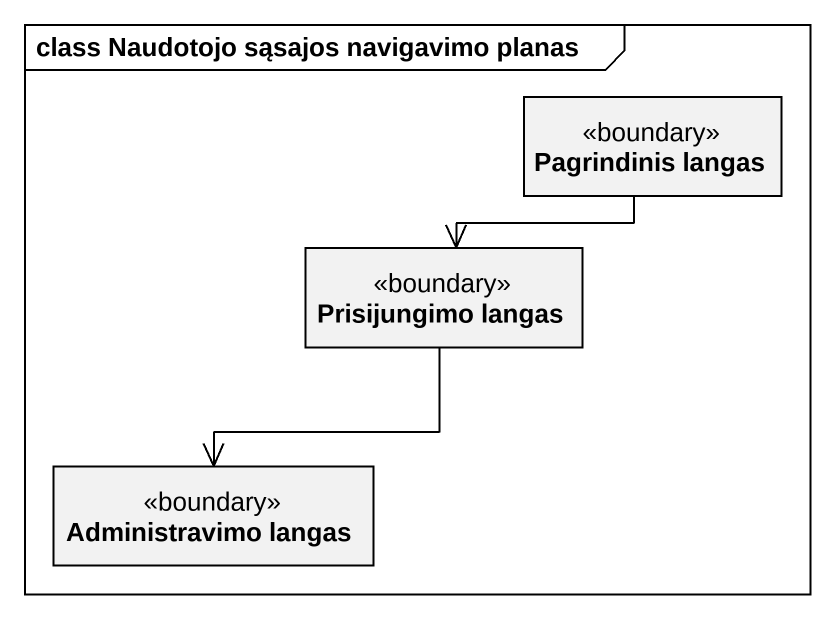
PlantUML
@startuml
mainframe class Naudotojo sąsajos navigavimo planas
hide circle
hide empty members
class "Pagrindinis langas" as Pagrindinis_langas <<boundary>>
class "Prisijungimo langas" as Prisijungimo_langas <<boundary>>
class "Administravimo langas" as Administravimo_langas <<boundary>>
Pagrindinis_langas --> Prisijungimo_langas
Prisijungimo_langas --> Administravimo_langas
@enduml
